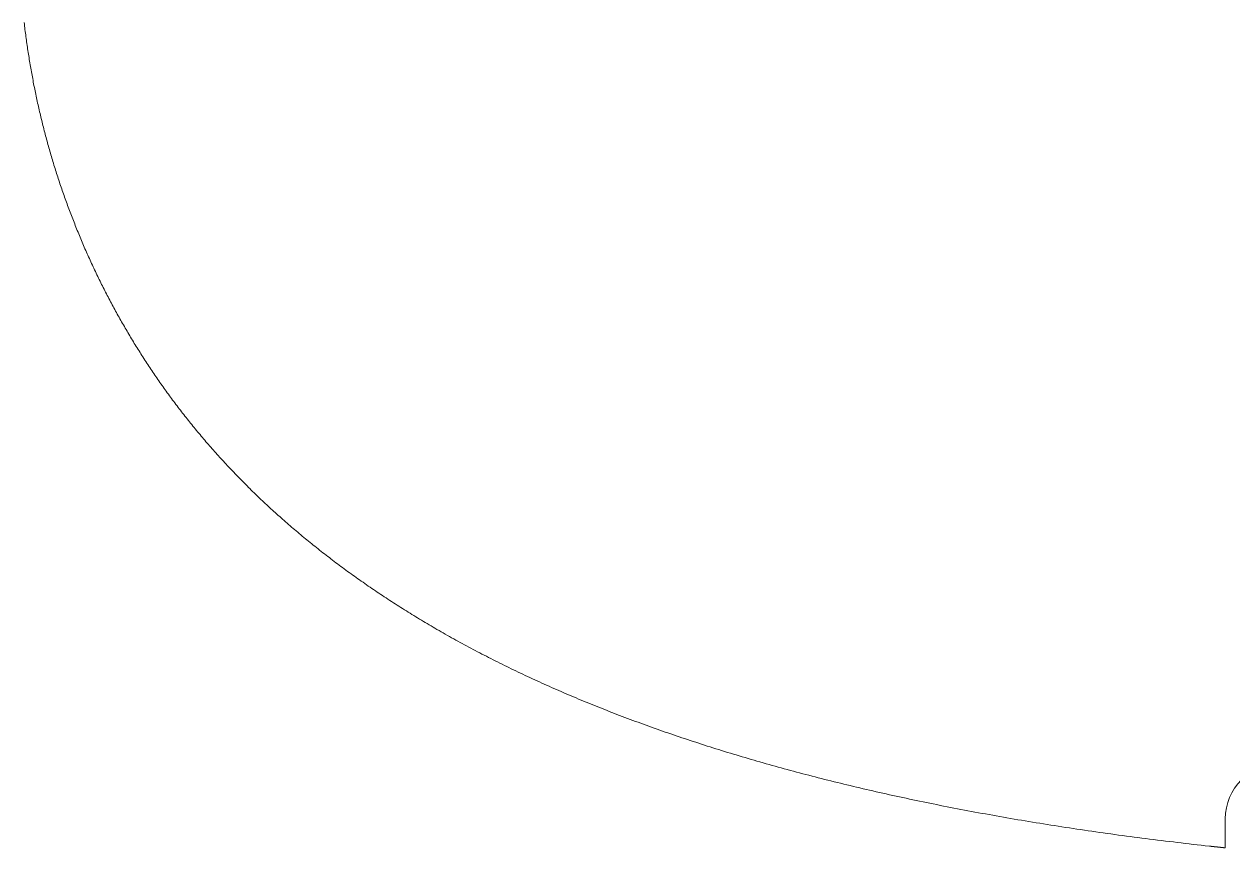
# Model space of a CAD drawing. Header units: millimetres. Extents: x -62 to 62, y -17 to 52.
# Drawn here: x -61.91 to -39.86, y -16.53 to -1.5 of the extents above; entities that cross this region are included whole.
import ezdxf

# ---------------------------------------------------------------- set-up
doc = ezdxf.new("R2010")
doc.units = ezdxf.units.MM
doc.layers.get('0').update_dxf_attribs({"lineweight": 5, "true_color": 0xffffff})

msp = doc.modelspace()

# ---------------------------------------------------------------- linework, layer by layer
for p, q in [((-61.906, -1.472), (-61.902, -1.504)), ((-61.902, -1.504), (-61.899, -1.536)), ((-61.899, -1.536), (-61.895, -1.568)), ((-61.895, -1.568), (-61.891, -1.6)), ((-61.891, -1.6), (-61.887, -1.633)), ((-61.887, -1.633), (-61.883, -1.665)), ((-61.883, -1.665), (-61.878, -1.697)), ((-61.878, -1.697), (-61.874, -1.729)), ((-61.874, -1.729), (-61.87, -1.761)), ((-61.87, -1.761), (-61.865, -1.793)), ((-61.865, -1.793), (-61.861, -1.825)), ((-61.861, -1.825), (-61.857, -1.857)), ((-61.857, -1.857), (-61.852, -1.889)), ((-61.852, -1.889), (-61.847, -1.921)), ((-61.847, -1.921), (-61.843, -1.953)), ((-61.843, -1.953), (-61.838, -1.985)), ((-61.838, -1.985), (-61.833, -2.017)), ((-61.833, -2.017), (-61.828, -2.049)), ((-61.828, -2.049), (-61.823, -2.081)), ((-61.823, -2.081), (-61.818, -2.113)), ((-61.818, -2.113), (-61.813, -2.145)), ((-61.813, -2.145), (-61.807, -2.177)), ((-61.807, -2.177), (-61.802, -2.209)), ((-61.802, -2.209), (-61.797, -2.241)), ((-61.797, -2.241), (-61.791, -2.273)), ((-61.791, -2.273), (-61.786, -2.305)), ((-61.786, -2.305), (-61.78, -2.337)), ((-61.78, -2.337), (-61.774, -2.369)), ((-61.774, -2.369), (-61.769, -2.4)), ((-61.769, -2.4), (-61.763, -2.432)), ((-61.763, -2.432), (-61.757, -2.464)), ((-61.757, -2.464), (-61.751, -2.496)), ((-61.751, -2.496), (-61.745, -2.528)), ((-61.745, -2.528), (-61.739, -2.56)), ((-61.739, -2.56), (-61.733, -2.592)), ((-61.733, -2.592), (-61.727, -2.623)), ((-61.727, -2.623), (-61.72, -2.655)), ((-61.72, -2.655), (-61.714, -2.687)), ((-61.714, -2.687), (-61.707, -2.719)), ((-61.707, -2.719), (-61.701, -2.75)), ((-61.701, -2.75), (-61.694, -2.782)), ((-61.694, -2.782), (-61.688, -2.814)), ((-61.688, -2.814), (-61.681, -2.846)), ((-61.681, -2.846), (-61.674, -2.877)), ((-61.674, -2.877), (-61.667, -2.909)), ((-61.667, -2.909), (-61.66, -2.941)), ((-61.66, -2.941), (-61.653, -2.973)), ((-61.653, -2.973), (-61.646, -3.004)), ((-61.646, -3.004), (-61.639, -3.036)), ((-61.639, -3.036), (-61.632, -3.067)), ((-61.632, -3.067), (-61.624, -3.099)), ((-61.624, -3.099), (-61.617, -3.131)), ((-61.617, -3.131), (-61.61, -3.162)), ((-61.61, -3.162), (-61.602, -3.194)), ((-61.602, -3.194), (-61.595, -3.225)), ((-61.595, -3.225), (-61.587, -3.257)), ((-61.587, -3.257), (-61.579, -3.289)), ((-61.579, -3.289), (-61.571, -3.32)), ((-61.571, -3.32), (-61.563, -3.352)), ((-61.563, -3.352), (-61.555, -3.383)), ((-61.555, -3.383), (-61.547, -3.414)), ((-61.547, -3.414), (-61.539, -3.446)), ((-61.539, -3.446), (-61.531, -3.477)), ((-61.531, -3.477), (-61.523, -3.509)), ((-61.523, -3.509), (-61.515, -3.54)), ((-61.515, -3.54), (-61.506, -3.572)), ((-61.506, -3.572), (-61.498, -3.603)), ((-61.498, -3.603), (-61.489, -3.634)), ((-61.489, -3.634), (-61.481, -3.666)), ((-61.481, -3.666), (-61.472, -3.697)), ((-61.472, -3.697), (-61.463, -3.728)), ((-61.463, -3.728), (-61.455, -3.76)), ((-61.455, -3.76), (-61.446, -3.791)), ((-61.446, -3.791), (-61.437, -3.822)), ((-61.437, -3.822), (-61.428, -3.853)), ((-61.428, -3.853), (-61.419, -3.885)), ((-61.419, -3.885), (-61.41, -3.916)), ((-61.41, -3.916), (-61.4, -3.947)), ((-61.4, -3.947), (-61.391, -3.978)), ((-61.391, -3.978), (-61.382, -4.009)), ((-61.382, -4.009), (-61.372, -4.04)), ((-61.372, -4.04), (-61.363, -4.072)), ((-61.363, -4.072), (-61.353, -4.103)), ((-61.353, -4.103), (-61.343, -4.134)), ((-61.343, -4.134), (-61.334, -4.165)), ((-61.334, -4.165), (-61.324, -4.196)), ((-61.324, -4.196), (-61.314, -4.227)), ((-61.314, -4.227), (-61.304, -4.258)), ((-61.304, -4.258), (-61.294, -4.289)), ((-61.294, -4.289), (-61.284, -4.32)), ((-61.284, -4.32), (-61.274, -4.351)), ((-61.274, -4.351), (-61.264, -4.382)), ((-61.264, -4.382), (-61.253, -4.412)), ((-61.253, -4.412), (-61.243, -4.443)), ((-61.243, -4.443), (-61.233, -4.474)), ((-61.233, -4.474), (-61.222, -4.505)), ((-61.222, -4.505), (-61.212, -4.536)), ((-61.212, -4.536), (-61.201, -4.567)), ((-61.201, -4.567), (-61.19, -4.597)), ((-61.19, -4.597), (-61.179, -4.628)), ((-61.179, -4.628), (-61.169, -4.659)), ((-61.169, -4.659), (-61.158, -4.689)), ((-61.158, -4.689), (-61.147, -4.72)), ((-61.147, -4.72), (-61.136, -4.751)), ((-61.136, -4.751), (-61.124, -4.781)), ((-61.124, -4.781), (-61.113, -4.812)), ((-61.113, -4.812), (-61.102, -4.843)), ((-61.102, -4.843), (-61.091, -4.873)), ((-61.091, -4.873), (-61.079, -4.904)), ((-61.079, -4.904), (-61.068, -4.934)), ((-61.068, -4.934), (-61.056, -4.965)), ((-61.056, -4.965), (-61.044, -4.995)), ((-61.044, -4.995), (-61.033, -5.026)), ((-61.033, -5.026), (-61.021, -5.056)), ((-61.021, -5.056), (-61.009, -5.086)), ((-61.009, -5.086), (-60.997, -5.117)), ((-60.997, -5.117), (-60.985, -5.147)), ((-60.985, -5.147), (-60.973, -5.177)), ((-60.973, -5.177), (-60.961, -5.208)), ((-60.961, -5.208), (-60.949, -5.238)), ((-60.949, -5.238), (-60.937, -5.268)), ((-60.937, -5.268), (-60.924, -5.298)), ((-60.924, -5.298), (-60.912, -5.329)), ((-60.912, -5.329), (-60.899, -5.359)), ((-60.899, -5.359), (-60.887, -5.389)), ((-60.887, -5.389), (-60.874, -5.419)), ((-60.874, -5.419), (-60.861, -5.449)), ((-60.861, -5.449), (-60.849, -5.479)), ((-60.849, -5.479), (-60.836, -5.509)), ((-60.836, -5.509), (-60.823, -5.539)), ((-60.823, -5.539), (-60.81, -5.569)), ((-60.81, -5.569), (-60.797, -5.599)), ((-60.797, -5.599), (-60.784, -5.629)), ((-60.784, -5.629), (-60.771, -5.659)), ((-60.771, -5.659), (-60.757, -5.689)), ((-60.757, -5.689), (-60.744, -5.719)), ((-60.744, -5.719), (-60.731, -5.748)), ((-60.731, -5.748), (-60.717, -5.778)), ((-60.717, -5.778), (-60.704, -5.808)), ((-60.704, -5.808), (-60.69, -5.838)), ((-60.69, -5.838), (-60.676, -5.867)), ((-60.676, -5.867), (-60.662, -5.897)), ((-60.662, -5.897), (-60.649, -5.927)), ((-60.649, -5.927), (-60.635, -5.956)), ((-60.635, -5.956), (-60.621, -5.986)), ((-60.621, -5.986), (-60.607, -6.015)), ((-60.607, -6.015), (-60.593, -6.045)), ((-60.593, -6.045), (-60.578, -6.074)), ((-60.578, -6.074), (-60.564, -6.104)), ((-60.564, -6.104), (-60.55, -6.133)), ((-60.55, -6.133), (-60.536, -6.162)), ((-60.536, -6.162), (-60.521, -6.191)), ((-60.521, -6.191), (-60.507, -6.22)), ((-60.507, -6.22), (-60.493, -6.249)), ((-60.493, -6.249), (-60.478, -6.278)), ((-60.478, -6.278), (-60.464, -6.307)), ((-60.464, -6.307), (-60.449, -6.336)), ((-60.449, -6.336), (-60.435, -6.364)), ((-60.435, -6.364), (-60.42, -6.393)), ((-60.42, -6.393), (-60.405, -6.422)), ((-60.405, -6.422), (-60.39, -6.45)), ((-60.39, -6.45), (-60.375, -6.479)), ((-60.375, -6.479), (-60.36, -6.508)), ((-60.36, -6.508), (-60.345, -6.536)), ((-60.345, -6.536), (-60.33, -6.565)), ((-60.33, -6.565), (-60.315, -6.593)), ((-60.315, -6.593), (-60.3, -6.622)), ((-60.3, -6.622), (-60.285, -6.65)), ((-60.285, -6.65), (-60.269, -6.679)), ((-60.269, -6.679), (-60.254, -6.707)), ((-60.254, -6.707), (-60.238, -6.736)), ((-60.238, -6.736), (-60.223, -6.764)), ((-60.223, -6.764), (-60.207, -6.793)), ((-60.207, -6.793), (-60.191, -6.821)), ((-60.191, -6.821), (-60.176, -6.849)), ((-60.176, -6.849), (-60.16, -6.877)), ((-60.16, -6.877), (-60.144, -6.906)), ((-60.144, -6.906), (-60.128, -6.934)), ((-60.128, -6.934), (-60.112, -6.962)), ((-60.112, -6.962), (-60.096, -6.99)), ((-60.096, -6.99), (-60.079, -7.018)), ((-60.079, -7.018), (-60.063, -7.046)), ((-60.063, -7.046), (-60.047, -7.074)), ((-60.047, -7.074), (-60.03, -7.102)), ((-60.03, -7.102), (-60.014, -7.13)), ((-60.014, -7.13), (-59.997, -7.158)), ((-59.997, -7.158), (-59.981, -7.186)), ((-59.981, -7.186), (-59.964, -7.214)), ((-59.964, -7.214), (-59.947, -7.242)), ((-59.947, -7.242), (-59.93, -7.27)), ((-59.93, -7.27), (-59.914, -7.298)), ((-59.914, -7.298), (-59.897, -7.326)), ((-59.897, -7.326), (-59.88, -7.353)), ((-59.88, -7.353), (-59.862, -7.381)), ((-59.862, -7.381), (-59.845, -7.409)), ((-59.845, -7.409), (-59.828, -7.436)), ((-59.828, -7.436), (-59.811, -7.464)), ((-59.811, -7.464), (-59.793, -7.492)), ((-59.793, -7.492), (-59.776, -7.519)), ((-59.776, -7.519), (-59.758, -7.547)), ((-59.758, -7.547), (-59.741, -7.574)), ((-59.741, -7.574), (-59.723, -7.602)), ((-59.723, -7.602), (-59.705, -7.629)), ((-59.705, -7.629), (-59.687, -7.657)), ((-59.687, -7.657), (-59.669, -7.684)), ((-59.669, -7.684), (-59.651, -7.712)), ((-59.651, -7.712), (-59.633, -7.739)), ((-59.633, -7.739), (-59.615, -7.766)), ((-59.615, -7.766), (-59.597, -7.794)), ((-59.597, -7.794), (-59.579, -7.821)), ((-59.579, -7.821), (-59.56, -7.848)), ((-59.56, -7.848), (-59.542, -7.875)), ((-59.542, -7.875), (-59.524, -7.903)), ((-59.524, -7.903), (-59.505, -7.93)), ((-59.505, -7.93), (-59.486, -7.957)), ((-59.486, -7.957), (-59.468, -7.984)), ((-59.468, -7.984), (-59.449, -8.011)), ((-59.449, -8.011), (-59.43, -8.038)), ((-59.43, -8.038), (-59.411, -8.065)), ((-59.411, -8.065), (-59.392, -8.092)), ((-59.392, -8.092), (-59.373, -8.119)), ((-59.373, -8.119), (-59.354, -8.146)), ((-59.354, -8.146), (-59.334, -8.173)), ((-59.334, -8.173), (-59.315, -8.199)), ((-59.315, -8.199), (-59.296, -8.226)), ((-59.296, -8.226), (-59.276, -8.253)), ((-59.276, -8.253), (-59.257, -8.28)), ((-59.257, -8.28), (-59.237, -8.307)), ((-59.237, -8.307), (-59.217, -8.333)), ((-59.217, -8.333), (-59.198, -8.36)), ((-59.198, -8.36), (-59.178, -8.386)), ((-59.178, -8.386), (-59.158, -8.413)), ((-59.158, -8.413), (-59.138, -8.44)), ((-59.138, -8.44), (-59.118, -8.466)), ((-59.118, -8.466), (-59.097, -8.493)), ((-59.097, -8.493), (-59.077, -8.519)), ((-59.077, -8.519), (-59.057, -8.546)), ((-59.057, -8.546), (-59.036, -8.572)), ((-59.036, -8.572), (-59.016, -8.598)), ((-59.016, -8.598), (-58.995, -8.625)), ((-58.995, -8.625), (-58.975, -8.651)), ((-58.975, -8.651), (-58.954, -8.677)), ((-58.954, -8.677), (-58.933, -8.704)), ((-58.933, -8.704), (-58.912, -8.73)), ((-58.912, -8.73), (-58.891, -8.756)), ((-58.891, -8.756), (-58.87, -8.782)), ((-58.87, -8.782), (-58.849, -8.808)), ((-58.849, -8.808), (-58.828, -8.834)), ((-58.828, -8.834), (-58.807, -8.861)), ((-58.807, -8.861), (-58.785, -8.887)), ((-58.785, -8.887), (-58.764, -8.913)), ((-58.764, -8.913), (-58.743, -8.939)), ((-58.743, -8.939), (-58.721, -8.965)), ((-58.721, -8.965), (-58.699, -8.99)), ((-58.699, -8.99), (-58.677, -9.016)), ((-58.677, -9.016), (-58.656, -9.042)), ((-58.656, -9.042), (-58.634, -9.068)), ((-58.634, -9.068), (-58.612, -9.094)), ((-58.612, -9.094), (-58.59, -9.12)), ((-58.59, -9.12), (-58.567, -9.145)), ((-58.567, -9.145), (-58.545, -9.171)), ((-58.545, -9.171), (-58.523, -9.197)), ((-58.523, -9.197), (-58.501, -9.222)), ((-58.501, -9.222), (-58.478, -9.248)), ((-58.478, -9.248), (-58.455, -9.273)), ((-58.455, -9.273), (-58.433, -9.299)), ((-58.433, -9.299), (-58.41, -9.324)), ((-58.41, -9.324), (-58.387, -9.35)), ((-58.387, -9.35), (-58.364, -9.375)), ((-58.364, -9.375), (-58.341, -9.401)), ((-58.341, -9.401), (-58.318, -9.426)), ((-58.318, -9.426), (-58.295, -9.451)), ((-58.295, -9.451), (-58.272, -9.477)), ((-58.272, -9.477), (-58.249, -9.502)), ((-58.249, -9.502), (-58.225, -9.527)), ((-58.225, -9.527), (-58.202, -9.553)), ((-58.202, -9.553), (-58.178, -9.578)), ((-58.178, -9.578), (-58.154, -9.603)), ((-58.154, -9.603), (-58.131, -9.628)), ((-58.131, -9.628), (-58.107, -9.653)), ((-58.107, -9.653), (-58.083, -9.678)), ((-58.083, -9.678), (-58.059, -9.703)), ((-58.059, -9.703), (-58.035, -9.728)), ((-58.035, -9.728), (-58.011, -9.753)), ((-58.011, -9.753), (-57.987, -9.778)), ((-57.987, -9.778), (-57.962, -9.803)), ((-57.962, -9.803), (-57.938, -9.828)), ((-57.938, -9.828), (-57.913, -9.853)), ((-57.913, -9.853), (-57.889, -9.877)), ((-57.889, -9.877), (-57.864, -9.902)), ((-57.864, -9.902), (-57.839, -9.927)), ((-57.839, -9.927), (-57.814, -9.952)), ((-57.814, -9.952), (-57.789, -9.976)), ((-57.789, -9.976), (-57.764, -10.001)), ((-57.764, -10.001), (-57.739, -10.025)), ((-57.739, -10.025), (-57.714, -10.05)), ((-57.714, -10.05), (-57.689, -10.075)), ((-57.689, -10.075), (-57.664, -10.099)), ((-57.664, -10.099), (-57.638, -10.124)), ((-57.638, -10.124), (-57.613, -10.148)), ((-57.613, -10.148), (-57.587, -10.172)), ((-57.587, -10.172), (-57.561, -10.197)), ((-57.561, -10.197), (-57.535, -10.221)), ((-57.535, -10.221), (-57.509, -10.245)), ((-57.509, -10.245), (-57.483, -10.27)), ((-57.483, -10.27), (-57.457, -10.294)), ((-57.457, -10.294), (-57.431, -10.318)), ((-57.431, -10.318), (-57.405, -10.342)), ((-57.405, -10.342), (-57.379, -10.366)), ((-57.379, -10.366), (-57.352, -10.39)), ((-57.352, -10.39), (-57.326, -10.414)), ((-57.326, -10.414), (-57.299, -10.439)), ((-57.299, -10.439), (-57.272, -10.463)), ((-57.272, -10.463), (-57.246, -10.486)), ((-57.246, -10.486), (-57.219, -10.51)), ((-57.219, -10.51), (-57.192, -10.534)), ((-57.192, -10.534), (-57.165, -10.558)), ((-57.165, -10.558), (-57.138, -10.582)), ((-57.138, -10.582), (-57.11, -10.606)), ((-57.11, -10.606), (-57.083, -10.63)), ((-57.083, -10.63), (-57.056, -10.653)), ((-57.056, -10.653), (-57.028, -10.677)), ((-57.028, -10.677), (-57.001, -10.701)), ((-57.001, -10.701), (-56.973, -10.724)), ((-56.973, -10.724), (-56.945, -10.748)), ((-56.945, -10.748), (-56.917, -10.771)), ((-56.917, -10.771), (-56.889, -10.795)), ((-56.889, -10.795), (-56.861, -10.818)), ((-56.861, -10.818), (-56.833, -10.842)), ((-56.833, -10.842), (-56.805, -10.865)), ((-56.805, -10.865), (-56.776, -10.889)), ((-56.776, -10.889), (-56.748, -10.912)), ((-56.748, -10.912), (-56.72, -10.935)), ((-56.72, -10.935), (-56.691, -10.959)), ((-56.691, -10.959), (-56.662, -10.982)), ((-56.662, -10.982), (-56.633, -11.005)), ((-56.633, -11.005), (-56.605, -11.028)), ((-56.605, -11.028), (-56.576, -11.051)), ((-56.576, -11.051), (-56.546, -11.075)), ((-56.546, -11.075), (-56.517, -11.098)), ((-56.517, -11.098), (-56.488, -11.121)), ((-56.488, -11.121), (-56.459, -11.144)), ((-56.459, -11.144), (-56.429, -11.167)), ((-56.429, -11.167), (-56.4, -11.19)), ((-56.4, -11.19), (-56.37, -11.213)), ((-56.37, -11.213), (-56.34, -11.235)), ((-56.34, -11.235), (-56.311, -11.258)), ((-56.311, -11.258), (-56.281, -11.281)), ((-56.281, -11.281), (-56.251, -11.304)), ((-56.251, -11.304), (-56.22, -11.327)), ((-56.22, -11.327), (-56.19, -11.349)), ((-56.19, -11.349), (-56.16, -11.372)), ((-56.16, -11.372), (-56.13, -11.395)), ((-56.13, -11.395), (-56.099, -11.417)), ((-56.099, -11.417), (-56.068, -11.44)), ((-56.068, -11.44), (-56.038, -11.462)), ((-56.038, -11.462), (-56.007, -11.485)), ((-56.007, -11.485), (-55.976, -11.507)), ((-55.976, -11.507), (-55.945, -11.53)), ((-55.945, -11.53), (-55.914, -11.552)), ((-55.914, -11.552), (-55.883, -11.574)), ((-55.883, -11.574), (-55.852, -11.597)), ((-55.852, -11.597), (-55.82, -11.619)), ((-55.82, -11.619), (-55.789, -11.641)), ((-55.789, -11.641), (-55.757, -11.663)), ((-55.757, -11.663), (-55.726, -11.685)), ((-55.726, -11.685), (-55.694, -11.708)), ((-55.694, -11.708), (-55.662, -11.73)), ((-55.662, -11.73), (-55.63, -11.752)), ((-55.63, -11.752), (-55.598, -11.774)), ((-55.598, -11.774), (-55.566, -11.796)), ((-55.566, -11.796), (-55.534, -11.818)), ((-55.534, -11.818), (-55.501, -11.84)), ((-55.501, -11.84), (-55.469, -11.862)), ((-55.469, -11.862), (-55.436, -11.883)), ((-55.436, -11.883), (-55.404, -11.905)), ((-55.404, -11.905), (-55.371, -11.927)), ((-55.371, -11.927), (-55.338, -11.949)), ((-55.338, -11.949), (-55.305, -11.97)), ((-55.305, -11.97), (-55.272, -11.992)), ((-55.272, -11.992), (-55.239, -12.014)), ((-55.239, -12.014), (-55.206, -12.035)), ((-55.206, -12.035), (-55.173, -12.057)), ((-55.173, -12.057), (-55.139, -12.078)), ((-55.139, -12.078), (-55.106, -12.1)), ((-55.106, -12.1), (-55.072, -12.121)), ((-55.072, -12.121), (-55.038, -12.143)), ((-55.038, -12.143), (-55.004, -12.164)), ((-55.004, -12.164), (-54.97, -12.186)), ((-54.97, -12.186), (-54.936, -12.207)), ((-54.936, -12.207), (-54.902, -12.228)), ((-54.902, -12.228), (-54.868, -12.249)), ((-54.868, -12.249), (-54.834, -12.271)), ((-54.834, -12.271), (-54.799, -12.292)), ((-54.799, -12.292), (-54.765, -12.313)), ((-54.765, -12.313), (-54.73, -12.334)), ((-54.73, -12.334), (-54.695, -12.355)), ((-54.695, -12.355), (-54.66, -12.376)), ((-54.66, -12.376), (-54.626, -12.397)), ((-54.626, -12.397), (-54.59, -12.418)), ((-54.59, -12.418), (-54.555, -12.439)), ((-54.555, -12.439), (-54.52, -12.46)), ((-54.52, -12.46), (-54.485, -12.481)), ((-54.485, -12.481), (-54.449, -12.501)), ((-54.449, -12.501), (-54.414, -12.522)), ((-54.414, -12.522), (-54.378, -12.543)), ((-54.378, -12.543), (-54.34, -12.565)), ((-54.34, -12.565), (-54.302, -12.586)), ((-54.302, -12.586), (-54.264, -12.608)), ((-54.264, -12.608), (-54.226, -12.63)), ((-54.226, -12.63), (-54.188, -12.652)), ((-54.188, -12.652), (-54.149, -12.673)), ((-54.149, -12.673), (-54.111, -12.695)), ((-54.111, -12.695), (-54.072, -12.717)), ((-54.072, -12.717), (-54.033, -12.738)), ((-54.033, -12.738), (-53.994, -12.759)), ((-53.994, -12.759), (-53.955, -12.781)), ((-53.955, -12.781), (-53.916, -12.802)), ((-53.916, -12.802), (-53.877, -12.824)), ((-53.877, -12.824), (-53.837, -12.845)), ((-53.837, -12.845), (-53.798, -12.866)), ((-53.798, -12.866), (-53.758, -12.887)), ((-53.758, -12.887), (-53.718, -12.909)), ((-53.718, -12.909), (-53.678, -12.93)), ((-53.678, -12.93), (-53.638, -12.951)), ((-53.638, -12.951), (-53.598, -12.972)), ((-53.598, -12.972), (-53.558, -12.993)), ((-53.558, -12.993), (-53.517, -13.014)), ((-53.517, -13.014), (-53.477, -13.035)), ((-53.477, -13.035), (-53.436, -13.055)), ((-53.436, -13.055), (-53.395, -13.076)), ((-53.395, -13.076), (-53.354, -13.097)), ((-53.354, -13.097), (-53.313, -13.118)), ((-53.313, -13.118), (-53.272, -13.138)), ((-53.272, -13.138), (-53.23, -13.159)), ((-53.23, -13.159), (-53.189, -13.18)), ((-53.189, -13.18), (-53.147, -13.2)), ((-53.147, -13.2), (-53.106, -13.221)), ((-53.106, -13.221), (-53.064, -13.241)), ((-53.064, -13.241), (-53.022, -13.262)), ((-53.022, -13.262), (-52.98, -13.282)), ((-52.98, -13.282), (-52.938, -13.302)), ((-52.938, -13.302), (-52.895, -13.322)), ((-52.895, -13.322), (-52.853, -13.343)), ((-52.853, -13.343), (-52.81, -13.363)), ((-52.81, -13.363), (-52.767, -13.383)), ((-52.767, -13.383), (-52.724, -13.403)), ((-52.724, -13.403), (-52.681, -13.423)), ((-52.681, -13.423), (-52.638, -13.443)), ((-52.638, -13.443), (-52.595, -13.463)), ((-52.595, -13.463), (-52.552, -13.483)), ((-52.552, -13.483), (-52.508, -13.503)), ((-52.508, -13.503), (-52.465, -13.522)), ((-52.465, -13.522), (-52.421, -13.542)), ((-52.421, -13.542), (-52.377, -13.562)), ((-52.377, -13.562), (-52.333, -13.582)), ((-52.333, -13.582), (-52.289, -13.601)), ((-52.289, -13.601), (-52.244, -13.621)), ((-52.244, -13.621), (-52.2, -13.64)), ((-52.2, -13.64), (-52.155, -13.66)), ((-52.155, -13.66), (-52.111, -13.679)), ((-52.111, -13.679), (-52.066, -13.699)), ((-52.066, -13.699), (-52.021, -13.718)), ((-52.021, -13.718), (-51.976, -13.737)), ((-51.976, -13.737), (-51.931, -13.756)), ((-51.931, -13.756), (-51.885, -13.776)), ((-51.885, -13.776), (-51.84, -13.795)), ((-51.84, -13.795), (-51.794, -13.814)), ((-51.794, -13.814), (-51.748, -13.833)), ((-51.748, -13.833), (-51.703, -13.852)), ((-51.703, -13.852), (-51.657, -13.871)), ((-51.657, -13.871), (-51.61, -13.89)), ((-51.61, -13.89), (-51.564, -13.908)), ((-51.564, -13.908), (-51.518, -13.927)), ((-51.518, -13.927), (-51.471, -13.946)), ((-51.471, -13.946), (-51.425, -13.965)), ((-51.425, -13.965), (-51.378, -13.983)), ((-51.378, -13.983), (-51.331, -14.002)), ((-51.331, -14.002), (-51.284, -14.02)), ((-51.284, -14.02), (-51.237, -14.039)), ((-51.237, -14.039), (-51.189, -14.057)), ((-51.189, -14.057), (-51.142, -14.076)), ((-51.142, -14.076), (-51.094, -14.094)), ((-51.094, -14.094), (-51.046, -14.112)), ((-51.046, -14.112), (-50.998, -14.131)), ((-50.998, -14.131), (-50.95, -14.149)), ((-50.95, -14.149), (-50.902, -14.167)), ((-50.902, -14.167), (-50.854, -14.185)), ((-50.854, -14.185), (-50.806, -14.203)), ((-50.806, -14.203), (-50.757, -14.221)), ((-50.757, -14.221), (-50.708, -14.239)), ((-50.708, -14.239), (-50.66, -14.257)), ((-50.66, -14.257), (-50.611, -14.275)), ((-50.611, -14.275), (-50.562, -14.293)), ((-50.562, -14.293), (-50.512, -14.31)), ((-50.512, -14.31), (-50.463, -14.328)), ((-50.463, -14.328), (-50.414, -14.346)), ((-50.414, -14.346), (-50.364, -14.363)), ((-50.364, -14.363), (-50.314, -14.381)), ((-50.314, -14.381), (-50.264, -14.398)), ((-50.264, -14.398), (-50.214, -14.416)), ((-50.214, -14.416), (-50.164, -14.433)), ((-50.164, -14.433), (-50.114, -14.451)), ((-50.114, -14.451), (-50.063, -14.468)), ((-50.063, -14.468), (-50.013, -14.485)), ((-50.013, -14.485), (-49.962, -14.502)), ((-49.962, -14.502), (-49.911, -14.519)), ((-49.911, -14.519), (-49.86, -14.537)), ((-49.86, -14.537), (-49.809, -14.554)), ((-49.809, -14.554), (-49.758, -14.571)), ((-49.758, -14.571), (-49.706, -14.587)), ((-49.706, -14.587), (-49.655, -14.604)), ((-49.655, -14.604), (-49.603, -14.621)), ((-49.603, -14.621), (-49.551, -14.638)), ((-49.551, -14.638), (-49.499, -14.655)), ((-49.499, -14.655), (-49.447, -14.671)), ((-49.447, -14.671), (-49.395, -14.688)), ((-49.395, -14.688), (-49.343, -14.705)), ((-49.343, -14.705), (-49.29, -14.721)), ((-49.29, -14.721), (-49.238, -14.737)), ((-49.238, -14.737), (-49.185, -14.754)), ((-49.185, -14.754), (-49.132, -14.77)), ((-49.132, -14.77), (-49.079, -14.787)), ((-49.079, -14.787), (-49.026, -14.803)), ((-49.026, -14.803), (-48.972, -14.819)), ((-48.972, -14.819), (-48.919, -14.835)), ((-48.919, -14.835), (-48.865, -14.851)), ((-48.865, -14.851), (-48.811, -14.867)), ((-48.811, -14.867), (-48.758, -14.883)), ((-48.758, -14.883), (-48.704, -14.899)), ((-48.704, -14.899), (-48.649, -14.915)), ((-48.649, -14.915), (-48.595, -14.931)), ((-48.595, -14.931), (-48.541, -14.947)), ((-48.541, -14.947), (-48.486, -14.962)), ((-48.486, -14.962), (-48.431, -14.978)), ((-48.431, -14.978), (-48.376, -14.994)), ((-48.376, -14.994), (-48.321, -15.009)), ((-48.321, -15.009), (-48.266, -15.025)), ((-48.266, -15.025), (-48.211, -15.04)), ((-48.211, -15.04), (-48.155, -15.055)), ((-48.155, -15.055), (-48.1, -15.071)), ((-48.1, -15.071), (-48.044, -15.086)), ((-48.044, -15.086), (-47.988, -15.101)), ((-47.988, -15.101), (-47.932, -15.116)), ((-47.932, -15.116), (-47.876, -15.132)), ((-47.876, -15.132), (-47.82, -15.147)), ((-47.82, -15.147), (-47.763, -15.162)), ((-47.763, -15.162), (-47.707, -15.177)), ((-47.707, -15.177), (-47.65, -15.191)), ((-47.65, -15.191), (-47.593, -15.206)), ((-47.593, -15.206), (-47.536, -15.221)), ((-47.536, -15.221), (-47.479, -15.236)), ((-47.479, -15.236), (-47.422, -15.251)), ((-47.422, -15.251), (-47.364, -15.265)), ((-47.364, -15.265), (-47.307, -15.28)), ((-47.307, -15.28), (-47.249, -15.294)), ((-47.249, -15.294), (-47.191, -15.309)), ((-47.191, -15.309), (-47.133, -15.323)), ((-47.133, -15.323), (-47.075, -15.337)), ((-47.075, -15.337), (-47.017, -15.352)), ((-47.017, -15.352), (-46.958, -15.366)), ((-46.958, -15.366), (-46.9, -15.38)), ((-46.9, -15.38), (-46.841, -15.394)), ((-46.841, -15.394), (-46.782, -15.408)), ((-46.782, -15.408), (-46.723, -15.422)), ((-46.723, -15.422), (-46.664, -15.436)), ((-46.664, -15.436), (-46.605, -15.45)), ((-46.605, -15.45), (-46.545, -15.464)), ((-46.545, -15.464), (-46.486, -15.478)), ((-46.486, -15.478), (-46.426, -15.491)), ((-46.426, -15.491), (-46.366, -15.505)), ((-46.366, -15.505), (-46.306, -15.519)), ((-46.306, -15.519), (-46.246, -15.532)), ((-46.246, -15.532), (-46.185, -15.546)), ((-46.185, -15.546), (-46.125, -15.559)), ((-46.125, -15.559), (-46.064, -15.572)), ((-46.064, -15.572), (-46.004, -15.586)), ((-46.004, -15.586), (-45.943, -15.599)), ((-45.943, -15.599), (-45.882, -15.612)), ((-45.882, -15.612), (-45.82, -15.625)), ((-45.82, -15.625), (-45.759, -15.638)), ((-45.759, -15.638), (-45.698, -15.651)), ((-45.698, -15.651), (-45.636, -15.664)), ((-45.636, -15.664), (-45.574, -15.677)), ((-45.574, -15.677), (-45.512, -15.69)), ((-45.512, -15.69), (-45.45, -15.703)), ((-45.45, -15.703), (-45.388, -15.716)), ((-45.388, -15.716), (-45.325, -15.728)), ((-45.325, -15.728), (-45.263, -15.741)), ((-45.263, -15.741), (-45.2, -15.754)), ((-45.2, -15.754), (-45.137, -15.766)), ((-45.137, -15.766), (-45.074, -15.778)), ((-45.074, -15.778), (-45.011, -15.791)), ((-45.011, -15.791), (-44.948, -15.803)), ((-44.948, -15.803), (-44.885, -15.815)), ((-44.885, -15.815), (-44.821, -15.828)), ((-44.821, -15.828), (-44.757, -15.84)), ((-44.757, -15.84), (-44.693, -15.852)), ((-44.693, -15.852), (-44.629, -15.864)), ((-44.629, -15.864), (-44.565, -15.876)), ((-44.565, -15.876), (-44.501, -15.888)), ((-44.501, -15.888), (-44.436, -15.9)), ((-44.436, -15.9), (-44.372, -15.911)), ((-44.372, -15.911), (-44.307, -15.923)), ((-44.307, -15.923), (-44.242, -15.935)), ((-44.242, -15.935), (-44.177, -15.946)), ((-44.177, -15.946), (-44.112, -15.958)), ((-44.112, -15.958), (-44.047, -15.969)), ((-44.047, -15.969), (-43.981, -15.981)), ((-43.981, -15.981), (-43.915, -15.992)), ((-43.915, -15.992), (-43.85, -16.004)), ((-43.85, -16.004), (-43.784, -16.015)), ((-43.784, -16.015), (-43.717, -16.026)), ((-43.717, -16.026), (-43.651, -16.037)), ((-43.651, -16.037), (-43.585, -16.048)), ((-43.585, -16.048), (-43.518, -16.059)), ((-43.518, -16.059), (-43.451, -16.07)), ((-43.451, -16.07), (-43.385, -16.081)), ((-43.385, -16.081), (-43.318, -16.092)), ((-43.318, -16.092), (-43.25, -16.102)), ((-40, -16.529), (-40, -16)), ((-43.25, -16.102), (-43.183, -16.113)), ((-43.183, -16.113), (-43.116, -16.124)), ((-43.116, -16.124), (-43.048, -16.134)), ((-43.048, -16.134), (-42.98, -16.145)), ((-42.98, -16.145), (-42.912, -16.155)), ((-42.912, -16.155), (-42.844, -16.166)), ((-42.844, -16.166), (-42.776, -16.176)), ((-42.776, -16.176), (-42.707, -16.186)), ((-42.707, -16.186), (-42.639, -16.197)), ((-42.639, -16.197), (-42.57, -16.207)), ((-42.57, -16.207), (-42.501, -16.217)), ((-42.501, -16.217), (-42.432, -16.227)), ((-42.432, -16.227), (-42.363, -16.237)), ((-42.363, -16.237), (-42.294, -16.247)), ((-42.294, -16.247), (-42.224, -16.256)), ((-42.224, -16.256), (-42.155, -16.266)), ((-42.155, -16.266), (-42.085, -16.276)), ((-42.085, -16.276), (-42.015, -16.286)), ((-42.015, -16.286), (-41.945, -16.295)), ((-41.945, -16.295), (-41.875, -16.305)), ((-41.875, -16.305), (-41.804, -16.314)), ((-41.804, -16.314), (-41.734, -16.323)), ((-41.734, -16.323), (-41.663, -16.333)), ((-41.663, -16.333), (-41.592, -16.342)), ((-41.592, -16.342), (-41.521, -16.351)), ((-41.521, -16.351), (-41.45, -16.36)), ((-41.45, -16.36), (-41.379, -16.369)), ((-41.379, -16.369), (-41.307, -16.378)), ((-41.307, -16.378), (-41.236, -16.387)), ((-41.236, -16.387), (-41.164, -16.396)), ((-41.164, -16.396), (-41.092, -16.405)), ((-41.092, -16.405), (-41.02, -16.414)), ((-41.02, -16.414), (-40.947, -16.422)), ((-40.947, -16.422), (-40.875, -16.431)), ((-40.875, -16.431), (-40.802, -16.44)), ((-40.802, -16.44), (-40.73, -16.448)), ((-40.73, -16.448), (-40.657, -16.457)), ((-40.657, -16.457), (-40.584, -16.465)), ((-40.584, -16.465), (-40.51, -16.473)), ((-40.51, -16.473), (-40.437, -16.481)), ((-40.437, -16.481), (-40.364, -16.49)), ((-40.364, -16.49), (-40.29, -16.498)), ((-40.29, -16.498), (-40.289, -16.498)), ((-40.289, -16.498), (-40.288, -16.498)), ((-40.288, -16.498), (-40.287, -16.498)), ((-40.287, -16.498), (-40.285, -16.498)), ((-40.285, -16.498), (-40.284, -16.498)), ((-40.284, -16.498), (-40.283, -16.498)), ((-40.283, -16.498), (-40.282, -16.499)), ((-40.282, -16.499), (-40.281, -16.499)), ((-40.281, -16.499), (-40.28, -16.499)), ((-40.28, -16.499), (-40.279, -16.499)), ((-40.279, -16.499), (-40.277, -16.499)), ((-40.277, -16.499), (-40.276, -16.499)), ((-40.276, -16.499), (-40.275, -16.499)), ((-40.275, -16.499), (-40.274, -16.499)), ((-40.274, -16.499), (-40.273, -16.5)), ((-40.273, -16.5), (-40.272, -16.5)), ((-40.272, -16.5), (-40.271, -16.5)), ((-40.271, -16.5), (-40.27, -16.5)), ((-40.27, -16.5), (-40.268, -16.5)), ((-40.268, -16.5), (-40.267, -16.5)), ((-40.267, -16.5), (-40.266, -16.5)), ((-40.266, -16.5), (-40.265, -16.5)), ((-40.265, -16.5), (-40.264, -16.501)), ((-40.264, -16.501), (-40.263, -16.501)), ((-40.263, -16.501), (-40.262, -16.501)), ((-40.262, -16.501), (-40.261, -16.501)), ((-40.261, -16.501), (-40.259, -16.501)), ((-40.259, -16.501), (-40.258, -16.501)), ((-40.258, -16.501), (-40.257, -16.501)), ((-40.257, -16.501), (-40.256, -16.501)), ((-40.256, -16.501), (-40.255, -16.502)), ((-40.255, -16.502), (-40.254, -16.502)), ((-40.254, -16.502), (-40.253, -16.502)), ((-40.253, -16.502), (-40.252, -16.502)), ((-40.252, -16.502), (-40.25, -16.502)), ((-40.25, -16.502), (-40.249, -16.502)), ((-40.249, -16.502), (-40.248, -16.502)), ((-40.248, -16.502), (-40.247, -16.502)), ((-40.247, -16.502), (-40.246, -16.502)), ((-40.246, -16.502), (-40.245, -16.503)), ((-40.245, -16.503), (-40.244, -16.503)), ((-40.244, -16.503), (-40.242, -16.503)), ((-40.242, -16.503), (-40.241, -16.503)), ((-40.241, -16.503), (-40.24, -16.503)), ((-40.24, -16.503), (-40.239, -16.503)), ((-40.239, -16.503), (-40.238, -16.503)), ((-40.238, -16.503), (-40.237, -16.503)), ((-40.237, -16.503), (-40.236, -16.504)), ((-40.236, -16.504), (-40.235, -16.504)), ((-40.235, -16.504), (-40.233, -16.504)), ((-40.233, -16.504), (-40.232, -16.504)), ((-40.232, -16.504), (-40.231, -16.504)), ((-40.231, -16.504), (-40.23, -16.504)), ((-40.23, -16.504), (-40.229, -16.504)), ((-40.229, -16.504), (-40.228, -16.504)), ((-40.228, -16.504), (-40.227, -16.505)), ((-40.227, -16.505), (-40.226, -16.505)), ((-40.226, -16.505), (-40.224, -16.505)), ((-40.224, -16.505), (-40.223, -16.505)), ((-40.223, -16.505), (-40.222, -16.505)), ((-40.222, -16.505), (-40.221, -16.505)), ((-40.221, -16.505), (-40.22, -16.505)), ((-40.22, -16.505), (-40.219, -16.505)), ((-40.219, -16.505), (-40.218, -16.506)), ((-40.218, -16.506), (-40.217, -16.506)), ((-40.217, -16.506), (-40.215, -16.506)), ((-40.215, -16.506), (-40.214, -16.506)), ((-40.214, -16.506), (-40.213, -16.506)), ((-40.213, -16.506), (-40.212, -16.506)), ((-40.212, -16.506), (-40.211, -16.506)), ((-40.211, -16.506), (-40.21, -16.506)), ((-40.21, -16.506), (-40.209, -16.507)), ((-40.209, -16.507), (-40.207, -16.507)), ((-40.207, -16.507), (-40.206, -16.507)), ((-40.206, -16.507), (-40.205, -16.507)), ((-40.205, -16.507), (-40.204, -16.507)), ((-40.204, -16.507), (-40.203, -16.507)), ((-40.203, -16.507), (-40.202, -16.507)), ((-40.202, -16.507), (-40.201, -16.507)), ((-40.201, -16.507), (-40.2, -16.508)), ((-40.2, -16.508), (-40.198, -16.508)), ((-40.198, -16.508), (-40.197, -16.508)), ((-40.197, -16.508), (-40.196, -16.508)), ((-40.196, -16.508), (-40.195, -16.508)), ((-40.195, -16.508), (-40.194, -16.508)), ((-40.194, -16.508), (-40.193, -16.508)), ((-40.193, -16.508), (-40.192, -16.508)), ((-40.192, -16.508), (-40.191, -16.508)), ((-40.191, -16.508), (-40.189, -16.509)), ((-40.189, -16.509), (-40.188, -16.509)), ((-40.188, -16.509), (-40.187, -16.509)), ((-40.187, -16.509), (-40.186, -16.509)), ((-40.186, -16.509), (-40.185, -16.509)), ((-40.185, -16.509), (-40.184, -16.509)), ((-40.184, -16.509), (-40.183, -16.509)), ((-40.183, -16.509), (-40.181, -16.509)), ((-40.181, -16.509), (-40.18, -16.51)), ((-40.18, -16.51), (-40.179, -16.51)), ((-40.179, -16.51), (-40.178, -16.51)), ((-40.178, -16.51), (-40.177, -16.51)), ((-40.177, -16.51), (-40.176, -16.51)), ((-40.176, -16.51), (-40.175, -16.51)), ((-40.175, -16.51), (-40.174, -16.51)), ((-40.174, -16.51), (-40.172, -16.51)), ((-40.172, -16.51), (-40.171, -16.511)), ((-40.171, -16.511), (-40.17, -16.511)), ((-40.17, -16.511), (-40.169, -16.511)), ((-40.169, -16.511), (-40.168, -16.511)), ((-40.168, -16.511), (-40.167, -16.511)), ((-40.167, -16.511), (-40.166, -16.511)), ((-40.166, -16.511), (-40.164, -16.511)), ((-40.164, -16.511), (-40.163, -16.511)), ((-40.163, -16.511), (-40.162, -16.512)), ((-40.162, -16.512), (-40.161, -16.512)), ((-40.161, -16.512), (-40.16, -16.512)), ((-40.16, -16.512), (-40.159, -16.512)), ((-40.159, -16.512), (-40.158, -16.512)), ((-40.158, -16.512), (-40.157, -16.512)), ((-40.157, -16.512), (-40.155, -16.512)), ((-40.155, -16.512), (-40.154, -16.512)), ((-40.154, -16.512), (-40.153, -16.513)), ((-40.153, -16.513), (-40.152, -16.513)), ((-40.152, -16.513), (-40.151, -16.513)), ((-40.151, -16.513), (-40.15, -16.513)), ((-40.15, -16.513), (-40.149, -16.513)), ((-40.149, -16.513), (-40.148, -16.513)), ((-40.148, -16.513), (-40.146, -16.513)), ((-40.146, -16.513), (-40.145, -16.513)), ((-40.145, -16.513), (-40.144, -16.513)), ((-40.144, -16.513), (-40.143, -16.514)), ((-40.143, -16.514), (-40.142, -16.514)), ((-40.142, -16.514), (-40.141, -16.514)), ((-40.141, -16.514), (-40.14, -16.514)), ((-40.14, -16.514), (-40.138, -16.514)), ((-40.138, -16.514), (-40.137, -16.514)), ((-40.137, -16.514), (-40.136, -16.514)), ((-40.136, -16.514), (-40.135, -16.514)), ((-40.135, -16.514), (-40.134, -16.515)), ((-40.134, -16.515), (-40.133, -16.515)), ((-40.133, -16.515), (-40.132, -16.515)), ((-40.132, -16.515), (-40.131, -16.515)), ((-40.131, -16.515), (-40.129, -16.515)), ((-40.129, -16.515), (-40.128, -16.515)), ((-40.128, -16.515), (-40.127, -16.515)), ((-40.127, -16.515), (-40.126, -16.515)), ((-40.126, -16.515), (-40.125, -16.516)), ((-40.125, -16.516), (-40.124, -16.516)), ((-40.124, -16.516), (-40.123, -16.516)), ((-40.123, -16.516), (-40.121, -16.516)), ((-40.121, -16.516), (-40.12, -16.516)), ((-40.12, -16.516), (-40.119, -16.516)), ((-40.119, -16.516), (-40.118, -16.516)), ((-40.118, -16.516), (-40.117, -16.516)), ((-40.117, -16.516), (-40.116, -16.517)), ((-40.116, -16.517), (-40.115, -16.517)), ((-40.115, -16.517), (-40.114, -16.517)), ((-40.114, -16.517), (-40.112, -16.517)), ((-40.112, -16.517), (-40.111, -16.517)), ((-40.111, -16.517), (-40.11, -16.517)), ((-40.11, -16.517), (-40.109, -16.517)), ((-40.109, -16.517), (-40.108, -16.517)), ((-40.108, -16.517), (-40.107, -16.517)), ((-40.107, -16.517), (-40.106, -16.518)), ((-40.106, -16.518), (-40.104, -16.518)), ((-40.104, -16.518), (-40.103, -16.518)), ((-40.103, -16.518), (-40.102, -16.518)), ((-40.102, -16.518), (-40.101, -16.518)), ((-40.101, -16.518), (-40.1, -16.518)), ((-40.1, -16.518), (-40.099, -16.518)), ((-40.099, -16.518), (-40.098, -16.518)), ((-40.098, -16.518), (-40.097, -16.519)), ((-40.097, -16.519), (-40.095, -16.519)), ((-40.095, -16.519), (-40.094, -16.519)), ((-40.094, -16.519), (-40.093, -16.519)), ((-40.093, -16.519), (-40.092, -16.519)), ((-40.092, -16.519), (-40.091, -16.519)), ((-40.091, -16.519), (-40.09, -16.519)), ((-40.09, -16.519), (-40.089, -16.519)), ((-40.089, -16.519), (-40.087, -16.52)), ((-40.087, -16.52), (-40.086, -16.52)), ((-40.086, -16.52), (-40.085, -16.52)), ((-40.085, -16.52), (-40.084, -16.52)), ((-40.084, -16.52), (-40.083, -16.52)), ((-40.083, -16.52), (-40.082, -16.52)), ((-40.082, -16.52), (-40.081, -16.52)), ((-40.081, -16.52), (-40.08, -16.52)), ((-40.08, -16.52), (-40.078, -16.52)), ((-40.078, -16.52), (-40.077, -16.521)), ((-40.077, -16.521), (-40.076, -16.521)), ((-40.076, -16.521), (-40.075, -16.521)), ((-40.075, -16.521), (-40.074, -16.521)), ((-40.074, -16.521), (-40.073, -16.521)), ((-40.073, -16.521), (-40.072, -16.521)), ((-40.072, -16.521), (-40.07, -16.521)), ((-40.07, -16.521), (-40.069, -16.521)), ((-40.069, -16.521), (-40.068, -16.522)), ((-40.068, -16.522), (-40.067, -16.522)), ((-40.067, -16.522), (-40.066, -16.522)), ((-40.066, -16.522), (-40.065, -16.522)), ((-40.065, -16.522), (-40.064, -16.522)), ((-40.064, -16.522), (-40.062, -16.522)), ((-40.062, -16.522), (-40.061, -16.522)), ((-40.061, -16.522), (-40.06, -16.522)), ((-40.06, -16.522), (-40.059, -16.523)), ((-40.059, -16.523), (-40.058, -16.523)), ((-40.058, -16.523), (-40.057, -16.523)), ((-40.057, -16.523), (-40.056, -16.523)), ((-40.056, -16.523), (-40.055, -16.523)), ((-40.055, -16.523), (-40.053, -16.523)), ((-40.053, -16.523), (-40.052, -16.523)), ((-40.052, -16.523), (-40.051, -16.523)), ((-40.051, -16.523), (-40.05, -16.524)), ((-40.05, -16.524), (-40.049, -16.524)), ((-40.049, -16.524), (-40.048, -16.524)), ((-40.048, -16.524), (-40.047, -16.524)), ((-40.047, -16.524), (-40.045, -16.524)), ((-40.045, -16.524), (-40.044, -16.524)), ((-40.044, -16.524), (-40.043, -16.524)), ((-40.043, -16.524), (-40.042, -16.524)), ((-40.042, -16.524), (-40.041, -16.524)), ((-40.041, -16.524), (-40.04, -16.525)), ((-40.04, -16.525), (-40.039, -16.525)), ((-40.039, -16.525), (-40.038, -16.525)), ((-40.038, -16.525), (-40.036, -16.525)), ((-40.036, -16.525), (-40.035, -16.525)), ((-40.035, -16.525), (-40.034, -16.525)), ((-40.034, -16.525), (-40.033, -16.525)), ((-40.033, -16.525), (-40.032, -16.525)), ((-40.032, -16.525), (-40.031, -16.526)), ((-40.031, -16.526), (-40.03, -16.526)), ((-40.03, -16.526), (-40.028, -16.526)), ((-40.028, -16.526), (-40.027, -16.526)), ((-40.027, -16.526), (-40.026, -16.526)), ((-40.026, -16.526), (-40.025, -16.526)), ((-40.025, -16.526), (-40.024, -16.526)), ((-40.024, -16.526), (-40.023, -16.526)), ((-40.023, -16.526), (-40.022, -16.527)), ((-40.022, -16.527), (-40.02, -16.527)), ((-40.02, -16.527), (-40.019, -16.527)), ((-40.019, -16.527), (-40.018, -16.527)), ((-40.018, -16.527), (-40.017, -16.527)), ((-40.017, -16.527), (-40.016, -16.527)), ((-40.016, -16.527), (-40.015, -16.527)), ((-40.015, -16.527), (-40.014, -16.527)), ((-40.014, -16.527), (-40.013, -16.527)), ((-40.013, -16.527), (-40.011, -16.528)), ((-40.011, -16.528), (-40.01, -16.528)), ((-40.01, -16.528), (-40.009, -16.528)), ((-40.009, -16.528), (-40.008, -16.528)), ((-40.008, -16.528), (-40.007, -16.528)), ((-40.007, -16.528), (-40.006, -16.528)), ((-40.006, -16.528), (-40.005, -16.528)), ((-40.005, -16.528), (-40.003, -16.528)), ((-40.003, -16.528), (-40.002, -16.529)), ((-40.002, -16.529), (-40.001, -16.529)), ((-40.001, -16.529), (-40, -16.529))]:
    msp.add_line(p, q)
msp.add_arc((-39, -16), 1, 90, 180)

doc.saveas('drawing.dxf')
